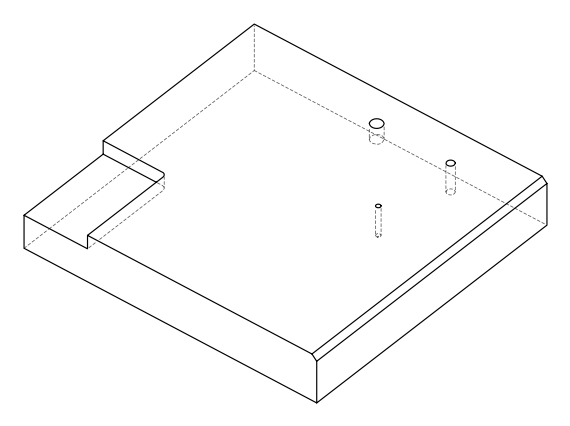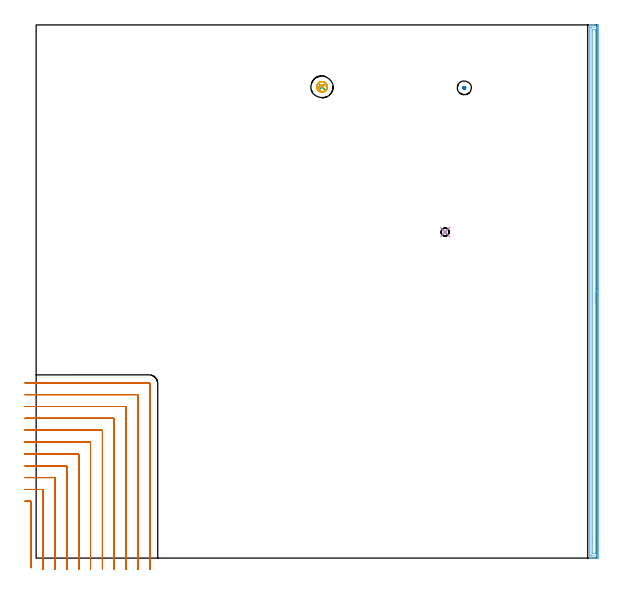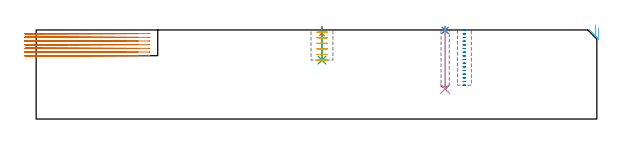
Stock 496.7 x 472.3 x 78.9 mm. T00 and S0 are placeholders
(PLAN: 8 operations, 6 tool changes, 42.5 min)
(1 SPOT_DRILL | STEP1POCKET | NXT0321_9005460120000 | 0.05 min | 181 mm3)
(2 SPOT_DRILL_1 | STEP1POCKET_1 | NXT0321_9005460120000 | 0.03 min | 0 mm3)
(3 DRILL_BLIND_HOLE_INTO_CENTER | STEP1POCKET | NXT0301_128 | 0.12 min | 2701 mm3)
(4 DRILL_BLIND_HOLE_INTO_CENTER_1 | STEP1POCKET_1 | UGT0301_193 | 0.22 min | 2094 mm3)
(5 MILL_ROUGH_BLIND_HOLE_CONTOUR | STEP1POCKET | NXT0201_010 | Spiral | 1.3 min | 4995 mm3)
(6 AREA_MILL | FG_CHAMFER_SURFACE | UGT0205_001 | 11.56 min | 15494 mm3)
(7 MILL_CORNER_NOTCH_RECTANGULAR | CORNER_NOTCH_RECTANGULAR | UGT0201_132 | Follow Part, ap 3.5, ae 75% | 28.52 min | 398263 mm3)
(8 MILL_BLIND_HOLE_FROM_SOLID_MATERIAL | STEP1POCKET_2 | NXT0201_010 | Spiral | 0.71 min | 5798 mm3)
(TOOL NXT0321_9005460120000 | NC Spot Drill, 142deg, 12mm, Carbide, Uncoated | D12 PA142 FL30 Z2)
(TOOL NXT0301_128 | Carbide Drill 12mm [861.1-1200-036A1-GP GC34] | D12 PA150 FL37.4 Z2)
(TOOL UGT0301_193 | Twist Drill 7.3 mm | D7.3 PA118 FL66 Z2)
(TOOL NXT0201_010 | ENDMILL 10mm [2P460-1000-NA 1630] | D10 FL30 Z6)
(TOOL UGT0205_001 | Chamfer Mill 20 x 3 x 45 deg. | D20 FL50 Z2)
(TOOL UGT0201_132 | Carbide End Mill 14.0 | D14 FL30 Z4)
(OP 1 SPOT_DRILL)
G17 G21 G94 G90
T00 M6
G54
G17 G0 G90 X253.2 Y417.4 S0 M3
G43 Z88.9 H0
G94 G81 G98 Z75.9 F250. R81.9
G80
M5
M2
(OP 2 SPOT_DRILL_1)
G17 G21 G94 G90
T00 M6
G54
G17 G0 G90 X362.3 Y288.8 S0 M3
G43 Z88.9 H0
G94 G81 G98 Z78.586 F250. R81.9
G80
M5
M2
(OP 3 DRILL_BLIND_HOLE_INTO_CENTER)
G17 G21 G94 G90
T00 M6
G54
G17 G0 G90 X253.2 Y417.4 S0 M3
G43 Z88.9 H1
G94 G81 G98 Z52.2 F250. R80.9
G80
M5
M2
(OP 4 DRILL_BLIND_HOLE_INTO_CENTER_1)
G17 G21 G94 G90
T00 M6
G54
G17 G0 G90 X362.3 Y288.8 S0 M3
G43 Z88.9 H0
G94 G81 G98 Z26.7 F250. R80.9
G80
M5
M2
(OP 5 MILL_ROUGH_BLIND_HOLE_CONTOUR)
G17 G21 G94 G90
T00 M6
G54
G17 G0 G90 X253.2 Y417.4 S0 M3
G43 Z88.9 H1
Z76.95
G94 G3 X253.349 Y418.978 R0.796 F250.
X250.892 Y417.84 R2.324
X252.638 Y413.349 R3.111
X257.57 Y415.67 R3.981
X254.93 Y421.77 R4.7
X257.57 Y415.67 R-4.7
X256.25 Y418.72 R2.35
X253.2 Y417.4 R2.35
G0 Z72.
G3 X253.349 Y418.978 R0.796
X250.892 Y417.84 R2.324
X252.638 Y413.349 R3.111
X257.57 Y415.67 R3.981
X254.93 Y421.77 R4.7
X257.57 Y415.67 R-4.7
X256.25 Y418.72 R2.35
X253.2 Y417.4 R2.35
G0 Z67.05
G3 X253.349 Y418.978 R0.796
X250.892 Y417.84 R2.324
X252.638 Y413.349 R3.111
X257.57 Y415.67 R3.981
X254.93 Y421.77 R4.7
X257.57 Y415.67 R-4.7
X256.25 Y418.72 R2.35
X253.2 Y417.4 R2.35
G0 Z62.1
G3 X253.349 Y418.978 R0.796
X250.892 Y417.84 R2.324
X252.638 Y413.349 R3.111
X257.57 Y415.67 R3.981
X254.93 Y421.77 R4.7
X257.57 Y415.67 R-4.7
X256.25 Y418.72 R2.35
X253.2 Y417.4 R2.35
G0 Z57.15
G3 X253.349 Y418.978 R0.796
X250.892 Y417.84 R2.324
X252.638 Y413.349 R3.111
X257.57 Y415.67 R3.981
X254.93 Y421.77 R4.7
X257.57 Y415.67 R-4.7
X256.25 Y418.72 R2.35
X253.2 Y417.4 R2.35
G0 Z52.2
G3 X253.349 Y418.978 R0.796
X250.892 Y417.84 R2.324
X252.638 Y413.349 R3.111
X257.57 Y415.67 R3.981
X254.93 Y421.77 R4.7
X257.57 Y415.67 R-4.7
X256.25 Y418.72 R2.35
X253.2 Y417.4 R2.35
G0 Z88.9
M5
M2
(OP 6 AREA_MILL)
G17 G21 G94 G90
T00 M6
G54
G17 G0 G90 X498.2 Y246.15 S1061 M3
G43 Z88.9 H0
Z80.8
G94 G1 Y246.112 Z79.928 F250.
Y245.998 Z79.064
Y245.809 Z78.212
Y245.547 Z77.38
Y245.213 Z76.574
Y244.81 Z75.8
Y244.341 Z75.064
Y243.81 Z74.372
Y243.221 Z73.729
Y242.578 Z73.14
Y241.886 Z72.608
Y241.15 Z72.14
Y240.376 Z71.737
Y239.57 Z71.403
Y238.738 Z71.141
Y237.886 Z70.952
Y237.022 Z70.838
Y236.15 Z70.8
Y1.006
X498.199 Y0.625 Z70.801
X498.195 Y0.117 Z70.803
X498.192 Y0.009 Z70.806
X497.692 Y0. Z71.305
X493.265 Z75.73
X491.846 Z77.15
X491.494 Z77.502
X490.504 Z78.495
X490.125 Y0.008 Z78.866
X490.103 Y0.01 Z78.888
X490.1 Y0.178 Z78.9
Y472.122
X490.103 Y472.268 Z78.889
X490.123 Y472.282 Z78.868
X490.164 Y472.286 Z78.829
X490.495 Y472.296 Z78.505
X490.805 Z78.195
X491.494 Z77.502
X492.725 Y472.297 Z76.272
X493.265 Z75.73
X493.881 Y472.298 Z75.114
X497.425 Y472.299 Z71.572
X497.692 Y472.297 Z71.305
X498.192 Y472.291 Z70.806
X498.195 Y472.183 Z70.803
X498.199 Y471.675 Z70.801
X498.2 Y471.162 Z70.8
Y236.15
X496.786 Z72.214
Y2.194
X496.785 Y2.085 Z72.215
X496.782 Y2.031 Z72.218
X496.78 Y2.013 Z72.22
X496.738 Y2.009 Z72.262
X496.329 Y2.001 Z72.671
X491.902 Z77.098
X491.646 Y2.005 Z77.354
X491.532 Y2.01 Z77.468
X491.515 Y2.391 Z77.485
Y2.412
X491.514 Y470.106 Z77.486
X491.515 Y470.215 Z77.485
X491.518 Y470.268 Z77.482
X491.521 Y470.286 Z77.479
X491.569 Y470.289 Z77.431
X491.974 Y470.296 Z77.026
X496.399 Y470.298 Z72.601
X496.654 Y470.294 Z72.346
X496.767 Y470.289 Z72.233
X496.785 Y469.909 Z72.215
Y469.887
X496.786 Y236.15 Z72.214
X495.372 Z73.628
X495.371 Y4.755 Z73.629
X495.369 Y4.2 Z73.631
X495.366 Y4.032 Z73.634
X495.365 Y4.017 Z73.635
X495.351 Y4.01 Z73.649
X495.3 Y4.005 Z73.7
X495.233 Y4.001 Z73.767
X493.462 Y4. Z75.538
X493.265 Y4.002 Z75.735
X493.066 Y4.006 Z75.934
X492.941 Y4.01 Z76.059
X492.936 Y4.088 Z76.065
X492.933 Y4.2 Z76.067
X492.929 Y4.538 Z76.071
X492.928 Y16.256 Z76.072
X492.929 Y467.545 Z76.071
X492.931 Y468.1 Z76.069
X492.934 Y468.268 Z76.066
X492.935 Y468.282 Z76.065
X492.953 Y468.287 Z76.047
X493.004 Y468.293 Z75.996
X493.07 Y468.296 Z75.93
X494.839 Y468.298 Z74.161
X495.036 Y468.296 Z73.964
X495.232 Y468.292 Z73.768
X495.357 Y468.289 Z73.643
X495.364 Y468.212 Z73.636
X495.367 Y468.1 Z73.633
X495.37 Y467.762 Z73.63
X495.371 Y467.206 Z73.629
X495.372 Y466.867 Z73.628
Y236.15
Y235.278 Z73.667
Y234.413 Z73.78
Y233.562 Z73.969
Y232.73 Z74.232
Y231.924 Z74.565
Y231.15 Z74.968
Y230.414 Z75.437
Y229.722 Z75.968
Y229.079 Z76.557
Y228.49 Z77.201
Y227.958 Z77.893
Y227.49 Z78.628
Y227.087 Z79.402
Y226.753 Z80.208
Y226.491 Z81.04
Y226.302 Z81.892
Y226.188 Z82.757
Y226.15 Z83.628
G0 Z88.9
M5
M2
(OP 7 MILL_CORNER_NOTCH_RECTANGULAR)
G17 G21 G94 G90
T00 M6
G54
G17 G0 G90 X-4.3 Y-8.524 S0 M3
G43 Z88.9 H0
Z75.643
G94 G1 Y-5.524 F250.
Y49.608 F500.
G3 X-4.992 Y50.3 R0.7
G1 X-7.
X-10. F250.
G0 Z88.9
X6.2 Y-10.
Z75.643
G1 Y-7.
Y60.107 F500.
G3 X5.507 Y60.8 R0.7
G1 X-7.
X-10. F250.
G0 Z88.9
X16.7 Y-10.
Z75.643
G1 Y-7.
Y70.607 F500.
G3 X16.007 Y71.3 R0.7
G1 X-7.
X-10. F250.
G0 Z88.9
X27.2 Y-10.
Z75.643
G1 Y-7.
Y81.107 F500.
G3 X26.507 Y81.8 R0.7
G1 X-7.
X-10. F250.
G0 Z88.9
X37.7 Y-10.
Z75.643
G1 Y-7.
Y91.606 F500.
G3 X37.006 Y92.3 R0.7
G1 X-7.
X-10. F250.
G0 Z88.9
X48.2 Y-10.
Z75.643
G1 Y-7.
Y102.106 F500.
G3 X47.506 Y102.8 R0.7
G1 X-7.
X-10. F250.
G0 Z88.9
X58.7 Y-10.
Z75.643
G1 Y-7.
Y112.606 F500.
G3 X58.006 Y113.3 R0.7
G1 X-7.
X-10. F250.
G0 Z88.9
X69.2 Y-10.
Z75.643
G1 Y-7.
Y123.105 F500.
G3 X68.505 Y123.8 R0.7
G1 X-7.
X-10. F250.
G0 Z88.9
X79.7 Y-10.
Z75.643
G1 Y-7.
Y133.605 F500.
G3 X79.005 Y134.3 R0.7
G1 X-7.
X-10. F250.
G0 Z88.9
X90.2 Y-10.
Z75.643
G1 Y-7.
Y144.105 F500.
G3 X89.505 Y144.8 R0.7
G1 X-7.
X-10. F250.
G0 Z88.9
X100.7 Y-10.
Z75.643
G1 Y-7.
Y154.604 F500.
G3 X100.004 Y155.3 R0.7
G1 X-7.
X-10. F250.
G0 Z88.9
X-4.3 Y-8.524
Z72.386
G1 Y-5.524
Y49.608 F500.
G3 X-4.992 Y50.3 R0.7
G1 X-7.
X-10. F250.
G0 Z88.9
X6.2 Y-10.
Z72.386
G1 Y-7.
Y60.107 F500.
G3 X5.507 Y60.8 R0.7
G1 X-7.
X-10. F250.
G0 Z88.9
X16.7 Y-10.
Z72.386
G1 Y-7.
Y70.607 F500.
G3 X16.007 Y71.3 R0.7
G1 X-7.
X-10. F250.
G0 Z88.9
X27.2 Y-10.
Z72.386
G1 Y-7.
Y81.107 F500.
G3 X26.507 Y81.8 R0.7
G1 X-7.
X-10. F250.
G0 Z88.9
X37.7 Y-10.
Z72.386
G1 Y-7.
Y91.606 F500.
G3 X37.006 Y92.3 R0.7
G1 X-7.
X-10. F250.
G0 Z88.9
X48.2 Y-10.
Z72.386
G1 Y-7.
Y102.106 F500.
G3 X47.506 Y102.8 R0.7
G1 X-7.
X-10. F250.
G0 Z88.9
X58.7 Y-10.
Z72.386
G1 Y-7.
Y112.606 F500.
G3 X58.006 Y113.3 R0.7
G1 X-7.
X-10. F250.
G0 Z88.9
X69.2 Y-10.
Z72.386
G1 Y-7.
Y123.105 F500.
G3 X68.505 Y123.8 R0.7
G1 X-7.
X-10. F250.
G0 Z88.9
X79.7 Y-10.
Z72.386
G1 Y-7.
Y133.605 F500.
G3 X79.005 Y134.3 R0.7
G1 X-7.
X-10. F250.
G0 Z88.9
X90.2 Y-10.
Z72.386
G1 Y-7.
Y144.105 F500.
G3 X89.505 Y144.8 R0.7
G1 X-7.
X-10. F250.
G0 Z88.9
X100.7 Y-10.
Z72.386
G1 Y-7.
Y154.604 F500.
G3 X100.004 Y155.3 R0.7
G1 X-7.
X-10. F250.
G0 Z88.9
X-4.3 Y-8.524
Z69.129
G1 Y-5.524
Y49.608 F500.
G3 X-4.992 Y50.3 R0.7
G1 X-7.
X-10. F250.
G0 Z88.9
X6.2 Y-10.
Z69.129
G1 Y-7.
Y60.107 F500.
G3 X5.507 Y60.8 R0.7
G1 X-7.
X-10. F250.
G0 Z88.9
X16.7 Y-10.
Z69.129
G1 Y-7.
Y70.607 F500.
G3 X16.007 Y71.3 R0.7
G1 X-7.
X-10. F250.
G0 Z88.9
X27.2 Y-10.
Z69.129
G1 Y-7.
Y81.106 F500.
G3 X26.506 Y81.8 R0.7
G1 X-7.
X-10. F250.
G0 Z88.9
X37.7 Y-10.
Z69.129
G1 Y-7.
Y91.606 F500.
G3 X37.006 Y92.3 R0.7
G1 X-7.
X-10. F250.
G0 Z88.9
X48.2 Y-10.
Z69.129
G1 Y-7.
Y102.106 F500.
G3 X47.506 Y102.8 R0.7
G1 X-7.
X-10. F250.
G0 Z88.9
X58.7 Y-10.
Z69.129
G1 Y-7.
Y112.605 F500.
G3 X58.005 Y113.3 R0.7
G1 X-7.
X-10. F250.
G0 Z88.9
X69.2 Y-10.
Z69.129
G1 Y-7.
Y123.105 F500.
G3 X68.505 Y123.8 R0.7
G1 X-7.
X-10. F250.
G0 Z88.9
X79.7 Y-10.
Z69.129
G1 Y-7.
Y133.605 F500.
G3 X79.005 Y134.3 R0.7
G1 X-7.
X-10. F250.
G0 Z88.9
X90.2 Y-10.
Z69.129
G1 Y-7.
Y144.105 F500.
G3 X89.505 Y144.8 R0.7
G1 X-7.
X-10. F250.
G0 Z88.9
X100.7 Y-10.
Z69.129
G1 Y-7.
Y154.604 F500.
G3 X100.004 Y155.3 R0.7
G1 X-7.
X-10. F250.
G0 Z88.9
X-4.3 Y-8.524
Z65.871
G1 Y-5.524
Y49.608 F500.
G3 X-4.992 Y50.3 R0.7
G1 X-7.
X-10. F250.
G0 Z88.9
X6.2 Y-10.
Z65.871
G1 Y-7.
Y60.107 F500.
G3 X5.507 Y60.8 R0.7
G1 X-7.
X-10. F250.
G0 Z88.9
X16.7 Y-10.
Z65.871
G1 Y-7.
Y70.607 F500.
G3 X16.007 Y71.3 R0.7
G1 X-7.
X-10. F250.
G0 Z88.9
X27.2 Y-10.
Z65.871
G1 Y-7.
Y81.106 F500.
G3 X26.506 Y81.8 R0.7
G1 X-7.
X-10. F250.
G0 Z88.9
X37.7 Y-10.
Z65.871
G1 Y-7.
Y91.606 F500.
G3 X37.006 Y92.3 R0.7
G1 X-7.
X-10. F250.
G0 Z88.9
X48.2 Y-10.
Z65.871
G1 Y-7.
Y102.106 F500.
G3 X47.506 Y102.8 R0.7
G1 X-7.
X-10. F250.
G0 Z88.9
X58.7 Y-10.
Z65.871
G1 Y-7.
Y112.605 F500.
G3 X58.005 Y113.3 R0.7
G1 X-7.
X-10. F250.
G0 Z88.9
X69.2 Y-10.
Z65.871
G1 Y-7.
Y123.105 F500.
G3 X68.505 Y123.8 R0.7
G1 X-7.
X-10. F250.
G0 Z88.9
X79.7 Y-10.
Z65.871
G1 Y-7.
Y133.605 F500.
G3 X79.005 Y134.3 R0.7
G1 X-7.
X-10. F250.
G0 Z88.9
X90.2 Y-10.
Z65.871
G1 Y-7.
Y144.105 F500.
G3 X89.505 Y144.8 R0.7
G1 X-7.
X-10. F250.
G0 Z88.9
X100.7 Y-10.
Z65.871
G1 Y-7.
Y154.604 F500.
G3 X100.004 Y155.3 R0.7
G1 X-7.
X-10. F250.
G0 Z88.9
X-4.3 Y-8.524
Z62.614
G1 Y-5.524
Y49.608 F500.
G3 X-4.992 Y50.3 R0.7
G1 X-7.
X-10. F250.
G0 Z88.9
X6.2 Y-10.
Z62.614
G1 Y-7.
Y60.107 F500.
G3 X5.507 Y60.8 R0.7
G1 X-7.
X-10. F250.
G0 Z88.9
X16.7 Y-10.
Z62.614
G1 Y-7.
Y70.607 F500.
G3 X16.007 Y71.3 R0.7
G1 X-7.
X-10. F250.
G0 Z88.9
X27.2 Y-10.
Z62.614
G1 Y-7.
Y81.106 F500.
G3 X26.506 Y81.8 R0.7
G1 X-7.
X-10. F250.
G0 Z88.9
X37.7 Y-10.
Z62.614
G1 Y-7.
Y91.606 F500.
G3 X37.006 Y92.3 R0.7
G1 X-7.
X-10. F250.
G0 Z88.9
X48.2 Y-10.
Z62.614
G1 Y-7.
Y102.106 F500.
G3 X47.506 Y102.8 R0.7
G1 X-7.
X-10. F250.
G0 Z88.9
X58.7 Y-10.
Z62.614
G1 Y-7.
Y112.605 F500.
G3 X58.005 Y113.3 R0.7
G1 X-7.
X-10. F250.
G0 Z88.9
X69.2 Y-10.
Z62.614
G1 Y-7.
Y123.105 F500.
G3 X68.505 Y123.8 R0.7
G1 X-7.
X-10. F250.
G0 Z88.9
X79.7 Y-10.
Z62.614
G1 Y-7.
Y133.605 F500.
G3 X79.005 Y134.3 R0.7
G1 X-7.
X-10. F250.
G0 Z88.9
X90.2 Y-10.
Z62.614
G1 Y-7.
Y144.105 F500.
G3 X89.505 Y144.8 R0.7
G1 X-7.
X-10. F250.
G0 Z88.9
X100.7 Y-10.
Z62.614
G1 Y-7.
Y154.604 F500.
G3 X100.004 Y155.3 R0.7
G1 X-7.
X-10. F250.
G0 Z88.9
X-4.3 Y-8.524
Z59.357
G1 Y-5.524
Y49.608 F500.
G3 X-4.992 Y50.3 R0.7
G1 X-7.
X-10. F250.
G0 Z88.9
X6.2 Y-10.
Z59.357
G1 Y-7.
Y60.107 F500.
G3 X5.507 Y60.8 R0.7
G1 X-7.
X-10. F250.
G0 Z88.9
X16.7 Y-10.
Z59.357
G1 Y-7.
Y70.607 F500.
G3 X16.007 Y71.3 R0.7
G1 X-7.
X-10. F250.
G0 Z88.9
X27.2 Y-10.
Z59.357
G1 Y-7.
Y81.106 F500.
G3 X26.506 Y81.8 R0.7
G1 X-7.
X-10. F250.
G0 Z88.9
X37.7 Y-10.
Z59.357
G1 Y-7.
Y91.606 F500.
G3 X37.006 Y92.3 R0.7
G1 X-7.
X-10. F250.
G0 Z88.9
X48.2 Y-10.
Z59.357
G1 Y-7.
Y102.106 F500.
G3 X47.506 Y102.8 R0.7
G1 X-7.
X-10. F250.
G0 Z88.9
X58.7 Y-10.
Z59.357
G1 Y-7.
Y112.605 F500.
G3 X58.005 Y113.3 R0.7
G1 X-7.
X-10. F250.
G0 Z88.9
X69.2 Y-10.
Z59.357
G1 Y-7.
Y123.105 F500.
G3 X68.505 Y123.8 R0.7
G1 X-7.
X-10. F250.
G0 Z88.9
X79.7 Y-10.
Z59.357
G1 Y-7.
Y133.605 F500.
G3 X79.005 Y134.3 R0.7
G1 X-7.
X-10. F250.
G0 Z88.9
X90.2 Y-10.
Z59.357
G1 Y-7.
Y144.105 F500.
G3 X89.505 Y144.8 R0.7
G1 X-7.
X-10. F250.
G0 Z88.9
X100.7 Y-10.
Z59.357
G1 Y-7.
Y154.604 F500.
G3 X100.004 Y155.3 R0.7
G1 X-7.
X-10. F250.
G0 Z88.9
X-4.3 Y-8.524
Z56.1
G1 Y-5.524
Y49.608 F500.
G3 X-4.992 Y50.3 R0.7
G1 X-7.
X-10. F250.
G0 Z88.9
X6.2 Y-10.
Z56.1
G1 Y-7.
Y60.107 F500.
G3 X5.507 Y60.8 R0.7
G1 X-7.
X-10. F250.
G0 Z88.9
X16.7 Y-10.
Z56.1
G1 Y-7.
Y70.607 F500.
G3 X16.007 Y71.3 R0.7
G1 X-7.
X-10. F250.
G0 Z88.9
X27.2 Y-10.
Z56.1
G1 Y-7.
Y81.106 F500.
G3 X26.506 Y81.8 R0.7
G1 X-7.
X-10. F250.
G0 Z88.9
X37.7 Y-10.
Z56.1
G1 Y-7.
Y91.606 F500.
G3 X37.006 Y92.3 R0.7
G1 X-7.
X-10. F250.
G0 Z88.9
X48.2 Y-10.
Z56.1
G1 Y-7.
Y102.106 F500.
G3 X47.506 Y102.8 R0.7
G1 X-7.
X-10. F250.
G0 Z88.9
X58.7 Y-10.
Z56.1
G1 Y-7.
Y112.605 F500.
G3 X58.005 Y113.3 R0.7
G1 X-7.
X-10. F250.
G0 Z88.9
X69.2 Y-10.
Z56.1
G1 Y-7.
Y123.105 F500.
G3 X68.505 Y123.8 R0.7
G1 X-7.
X-10. F250.
G0 Z88.9
X79.7 Y-10.
Z56.1
G1 Y-7.
Y133.605 F500.
G3 X79.005 Y134.3 R0.7
G1 X-7.
X-10. F250.
G0 Z88.9
X90.2 Y-10.
Z56.1
G1 Y-7.
Y144.105 F500.
G3 X89.505 Y144.8 R0.7
G1 X-7.
X-10. F250.
G0 Z88.9
X100.7 Y-10.
Z56.1
G1 Y-7.
Y154.604 F500.
G3 X100.004 Y155.3 R0.7
G1 X-7.
X-10. F250.
G0 Z88.9
M5
M2
(OP 8 MILL_BLIND_HOLE_FROM_SOLID_MATERIAL)
G17 G21 G94 G90
T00 M6
G54
G17 G0 G90 X379.3 Y416.6 S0 M3
G43 Z88.9 H1
Z78.656
G94 G3 X379.875 Y417.175 R0.575 F250.
X379.3 Y417.75 R0.575
X378.15 Y416.6 R1.15
X379.3 Y417.75 R-1.15
X378.725 Y417.175 R0.575
X379.3 Y416.6 R0.575
G0 Z75.413
G3 X379.875 Y417.175 R0.575
X379.3 Y417.75 R0.575
X378.15 Y416.6 R1.15
X379.3 Y417.75 R-1.15
X378.725 Y417.175 R0.575
X379.3 Y416.6 R0.575
G0 Z72.169
G3 X379.875 Y417.175 R0.575
X379.3 Y417.75 R0.575
X378.15 Y416.6 R1.15
X379.3 Y417.75 R-1.15
X378.725 Y417.175 R0.575
X379.3 Y416.6 R0.575
G0 Z68.925
G3 X379.875 Y417.175 R0.575
X379.3 Y417.75 R0.575
X378.15 Y416.6 R1.15
X379.3 Y417.75 R-1.15
X378.725 Y417.175 R0.575
X379.3 Y416.6 R0.575
G0 Z65.681
G3 X379.875 Y417.175 R0.575
X379.3 Y417.75 R0.575
X378.15 Y416.6 R1.15
X379.3 Y417.75 R-1.15
X378.725 Y417.175 R0.575
X379.3 Y416.6 R0.575
G0 Z62.438
G3 X379.875 Y417.175 R0.575
X379.3 Y417.75 R0.575
X378.15 Y416.6 R1.15
X379.3 Y417.75 R-1.15
X378.725 Y417.175 R0.575
X379.3 Y416.6 R0.575
G0 Z59.194
G3 X379.875 Y417.175 R0.575
X379.3 Y417.75 R0.575
X378.15 Y416.6 R1.15
X379.3 Y417.75 R-1.15
X378.725 Y417.175 R0.575
X379.3 Y416.6 R0.575
G0 Z55.95
G3 X379.875 Y417.175 R0.575
X379.3 Y417.75 R0.575
X378.15 Y416.6 R1.15
X379.3 Y417.75 R-1.15
X378.725 Y417.175 R0.575
X379.3 Y416.6 R0.575
G0 Z52.706
G3 X379.875 Y417.175 R0.575
X379.3 Y417.75 R0.575
X378.15 Y416.6 R1.15
X379.3 Y417.75 R-1.15
X378.725 Y417.175 R0.575
X379.3 Y416.6 R0.575
G0 Z49.463
G3 X379.875 Y417.175 R0.575
X379.3 Y417.75 R0.575
X378.15 Y416.6 R1.15
X379.3 Y417.75 R-1.15
X378.725 Y417.175 R0.575
X379.3 Y416.6 R0.575
G0 Z46.219
G3 X379.875 Y417.175 R0.575
X379.3 Y417.75 R0.575
X378.15 Y416.6 R1.15
X379.3 Y417.75 R-1.15
X378.725 Y417.175 R0.575
X379.3 Y416.6 R0.575
G0 Z42.975
G3 X379.875 Y417.175 R0.575
X379.3 Y417.75 R0.575
X378.15 Y416.6 R1.15
X379.3 Y417.75 R-1.15
X378.725 Y417.175 R0.575
X379.3 Y416.6 R0.575
G0 Z39.731
G3 X379.875 Y417.175 R0.575
X379.3 Y417.75 R0.575
X378.15 Y416.6 R1.15
X379.3 Y417.75 R-1.15
X378.725 Y417.175 R0.575
X379.3 Y416.6 R0.575
G0 Z36.488
G3 X379.875 Y417.175 R0.575
X379.3 Y417.75 R0.575
X378.15 Y416.6 R1.15
X379.3 Y417.75 R-1.15
X378.725 Y417.175 R0.575
X379.3 Y416.6 R0.575
G0 Z33.244
G3 X379.875 Y417.175 R0.575
X379.3 Y417.75 R0.575
X378.15 Y416.6 R1.15
X379.3 Y417.75 R-1.15
X378.725 Y417.175 R0.575
X379.3 Y416.6 R0.575
G0 Z30.
G3 X379.875 Y417.175 R0.575
X379.3 Y417.75 R0.575
X378.15 Y416.6 R1.15
X379.3 Y417.75 R-1.15
X378.725 Y417.175 R0.575
X379.3 Y416.6 R0.575
G0 Z88.9
M5
M2
